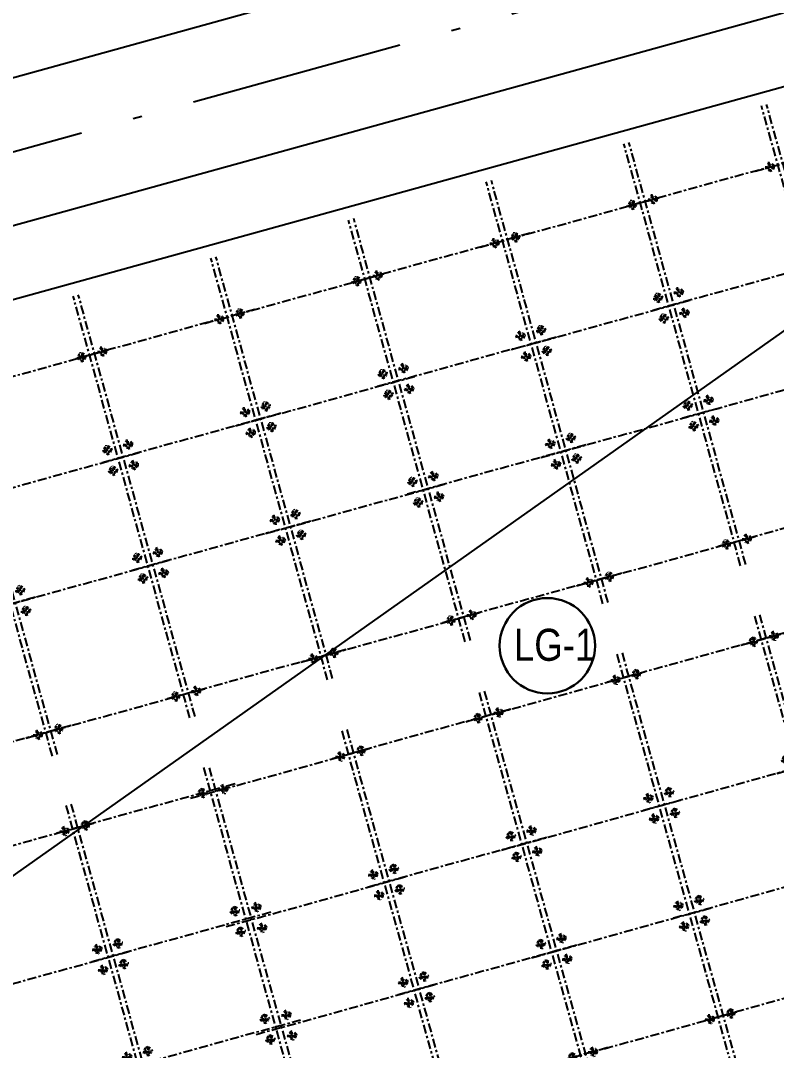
# Model space of a CAD drawing. Header units: metres. Extents: x 568006 to 1139366, y 2064802 to 4131555.
# Drawn here: x 569920.22 to 569951.98, y 2065025.12 to 2065068.4 of the extents above; entities that cross this region are included whole.
import ezdxf
from ezdxf.enums import TextEntityAlignment as Align
from ezdxf.xclip import XClip

# ---------------------------------------------------------------- set-up
doc = ezdxf.new("R2010")
doc.units = ezdxf.units.M
doc.header["$XCLIPFRAME"] = 0
for name, pattern in [('ACAD_ISO10W100', [18.5, 12, -3, 0.5, -3]), ('CENTER2', [1.125, 0.75, -0.125, 0.125, -0.125]), ('HIDDEN', [0.375, 0.25, -0.125])]:
    doc.linetypes.add(name, pattern=pattern)
doc.layers.get('0').update_dxf_attribs({"linetype": 'CONTINUOUS'})
for name, color, linetype, lineweight in [('-WALL', 4, 'CONTINUOUS', 35), ('hung-demlonha', 7, 'CONTINUOUS', 15), ('kata_text', 254, 'CONTINUOUS', 30)]:
    doc.layers.add(name, color=color, linetype=linetype, lineweight=lineweight)
for name, color, linetype in [('01.AXIS', 160, 'CENTER2'), ('CDC.01.AXIS', 160, 'CENTER2'), ('datOlienke', 42, 'CONTINUOUS'), ('ghi_chu', 7, 'CONTINUOUS'), ('LogDg', 7, 'CONTINUOUS'), ('TimDg', 222, 'CONTINUOUS'), ('ViaHeS', 32, 'CONTINUOUS')]:
    doc.layers.add(name, color=color, linetype=linetype)
doc.layers.add('KCS_Plotter', color=11, linetype='CONTINUOUS', plot=False)
doc.styles.add('QH1', font='arialbd.ttf', dxfattribs={"width": 0.8})
doc.styles.add('VNH', font='', dxfattribs={"height": 2.5})
doc.styles.get('VNH').set_extended_font_data('.VnArial NarrowH')

# ---------------------------------------------------------------- blocks, each defined once
blk = doc.blocks.new('A$C758D662A')
at = {"linetype": 'HIDDEN', "ltscale": 500}
for radius in [300, 200]:
    blk.add_circle((0, 0), radius, dxfattribs=at)
at = {"layer": 'CDC.01.AXIS', "ltscale": 200}
for p, q in [((437, 0), (-437, 0)), ((0, 437), (0, -437))]:
    blk.add_line(p, q, dxfattribs=at)
blk = doc.blocks.new('MAU M1SH')
at = {"layer": '01.AXIS', "ltscale": 500}
for p, q in [((-370, 15724), (-370, -2671)), ((5410, 15724), (5410, -2671)), ((-1468, 14700), (6323, 14700)), ((-1468, 9100), (6323, 9100)), ((-1468, 4400), (6323, 4400)), ((-1575, -100), (6216, -100))]:
    blk.add_line(p, q, dxfattribs=at)
at = {"xscale": 0.5, "yscale": 0.5, "zscale": 0.5}
for p in [(-30, 14700), (5070, 14700), (-30, 9550), (5070, 9550), (-30, 8650), (5070, 8650), (-30, 4850), (5070, 4850), (-30, 3950), (5070, 3950), (-30, -100), (5070, -100)]:
    blk.add_blockref('A$C758D662A', p, dxfattribs=at)
blk = doc.blocks.new('tmbc_khub')
at = {"layer": 'datOlienke'}
blk.add_lwpolyline([(-157.667, 406.143), (-164.187, 409.512), (-267.74, 380.874), (-271.194, 374.731), (-263.002, 345.871), (-256.817, 342.394), (-150.541, 371.785), (-147.423, 377.819)], close=True, dxfattribs=at)
at = {"layer": 'kata_text'}
blk.add_circle((-204.029, 377.744), 2.004, dxfattribs=at)
at = {"layer": 'LogDg'}
blk.add_lwpolyline([(-291.432, 424.053), (-282.97, 394.244, 0.412228), (-273.142, 388.718), (-167.868, 417.832, 0.43702), (-162.478, 428.264), (-173.735, 459.389, 0.391769), (-183.391, 464.379), (-284.478, 436.422, 0.416202)], format="xyb", close=True, dxfattribs=at)
blk.add_lwpolyline([(-144.738, 379.217), (-154.973, 407.513, 0.391769), (-164.628, 412.503), (-271.399, 382.975, 0.416202), (-276.962, 373.08), (-268.77, 344.219, 0.412228), (-258.941, 338.693), (-150.129, 368.786, 0.43702), (-144.738, 379.217)], format="xyb", dxfattribs=at)
at = {"layer": 'TimDg', "linetype": 'ACAD_ISO10W100', "ltscale": 0.75}
for points in [[(-285.764, 382.115), (-155.614, 418.108)], [(-9.753, 202.992), (227.16, 340.827)]]:
    blk.add_lwpolyline(points, dxfattribs=at)
at = {"layer": 'ViaHeS'}
blk.add_lwpolyline([(-157.667, 406.143), (-164.187, 409.512), (-267.74, 380.874), (-271.194, 374.731), (-263.002, 345.871), (-256.817, 342.394), (-150.541, 371.785), (-147.423, 377.819)], close=True, dxfattribs=at)
at = {"layer": '-WALL'}
for p, xscale, yscale, zscale, rotation in [((-193.747, 398.018), -0.0009999999999999996, 0.0009999999999999994, 0.001, 195.459023933238), ((-194.672, 397.762), 0.001000000000000001, 0.001000000000000001, 0.001000000000000001, 195.4590239273867), ((-205.313, 394.821), -0.0009999999999999996, 0.0009999999999999994, 0.001, 195.459023933238), ((-206.238, 394.565), 0.001000000000000001, 0.001000000000000001, 0.001000000000000001, 195.4590239273867), ((-216.883, 391.618), -0.0009999999999999996, 0.0009999999999999994, 0.001, 195.459023933238), ((-217.808, 391.363), 0.001000000000000001, 0.001000000000000001, 0.001000000000000001, 195.4590239273867), ((-228.449, 388.421), -0.0009999999999999996, 0.0009999999999999994, 0.001, 195.459023933238), ((-229.374, 388.165), 0.001000000000000001, 0.001000000000000001, 0.001000000000000001, 195.4590239273867), ((-190.537, 364.001), 0.001, 0.001, 0.001, 15.55730224645536), ((-191.462, 363.744), -0.001, 0.001, 0.001, 15.55730225230655), ((-202.103, 360.784), 0.001, 0.001, 0.001, 15.55730224645536), ((-203.028, 360.527), -0.001, 0.001, 0.001, 15.55730225230655), ((-213.663, 357.565), 0.001, 0.001, 0.001, 15.55730224645536), ((-214.637, 357.377), -0.001, 0.001, 0.001, 15.45902416030768), ((-225.277, 354.434), 0.001, 0.001, 0.001, 15.45902407526535), ((-226.203, 354.178), -0.001, 0.001, 0.001, 15.45902416030768)]:
    blk.add_blockref('MAU M1SH', p, dxfattribs=dict(at, xscale=xscale, yscale=yscale, zscale=zscale, rotation=rotation))
at = {"layer": 'hung-demlonha', "color": 7, "ltscale": 5, "style": 'QH1', "width": 0.65}
for tag, p in [('BT04', (-109.598, 191.643)), ('BT06', (-305.798, 171.199)), ('BT05', (-282.572, 137.244))]:
    blk.add_attdef(tag, text='', height=3.96, rotation=0, dxfattribs=at).set_placement(p, align=Align.CENTER)
at = {"layer": 'kata_text', "insert": (-205.434, 378.455), "char_height": 1.344, "width": 17.72856, "attachment_point": 1, "style": 'VNH'}
blk.add_mtext('Lg-1', dxfattribs=at)

msp = doc.modelspace()

# ---------------------------------------------------------------- block references
at = {"layer": 'ghi_chu'}
ref = msp.add_blockref('tmbc_khub', (569785.007, 2064761.833), dxfattribs=at)
XClip(ref).set_block_clipping_path([(-196.9317021817, 224.973894045), (-4.975069496, 387.4432126731)])
ref = msp.add_blockref('tmbc_khub', (570146.383, 2064664.385), dxfattribs=at)
XClip(ref).set_block_clipping_path([(-286.8505220501, 326.7771365601), (-94.8938893643, 477.8301980081)])

# ---------------------------------------------------------------- next in the draw order: linework, layer by layer
at = {"layer": 'KCS_Plotter'}
msp.add_line((569851.417, 2064984.033), (570089.017, 2065152.05), dxfattribs=at)

doc.saveas('drawing.dxf')
